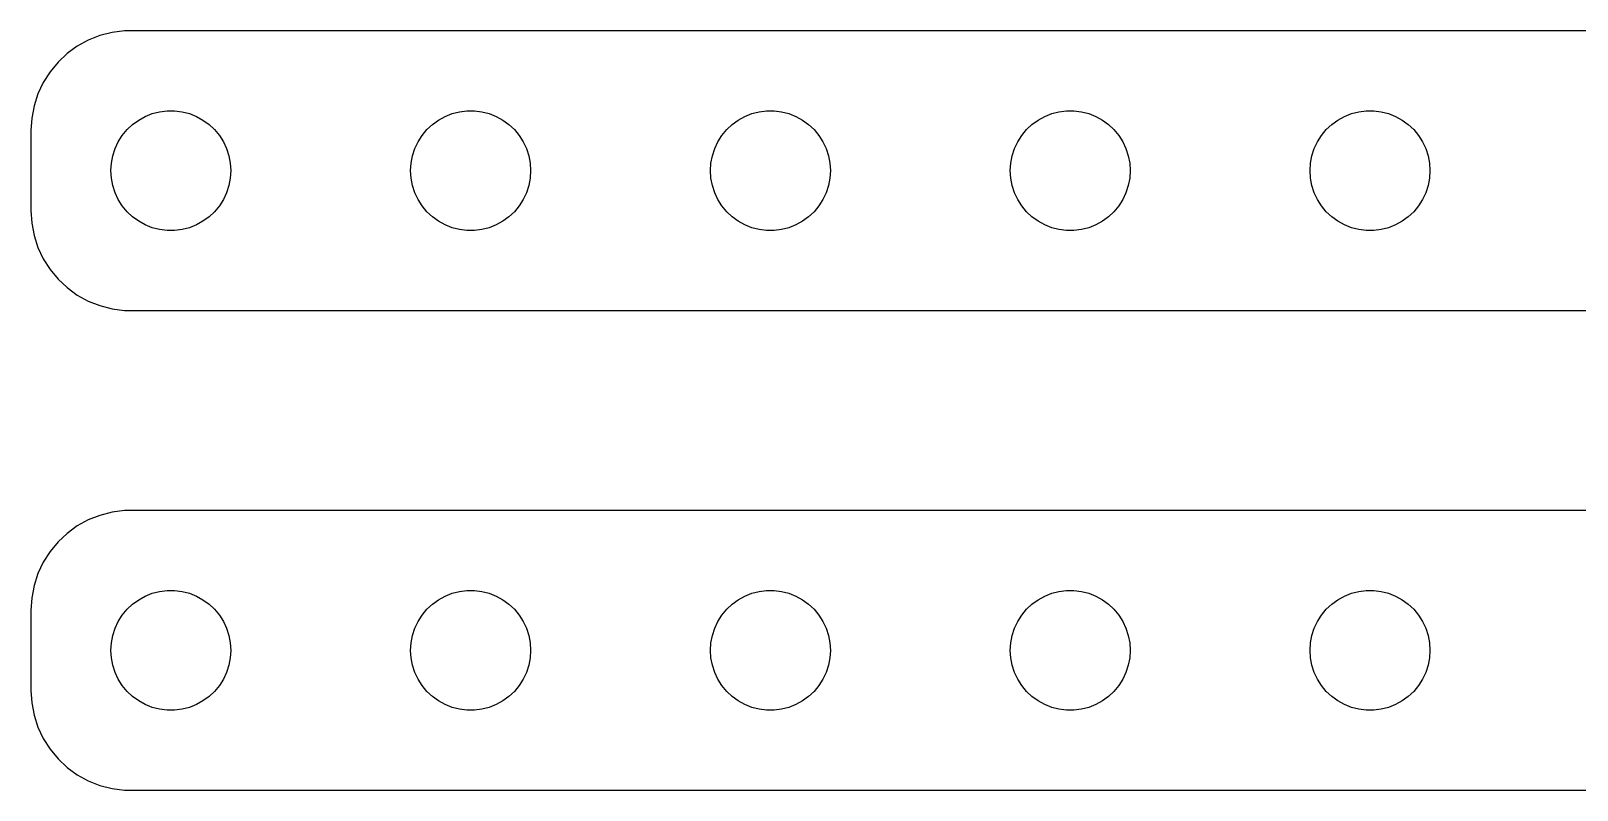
# Model space of a CAD drawing. Header units: metres. Extents: x -82 to 82, y 113 to 223.
# Drawn here: x -82 to -4.6, y 113 to 151 of the extents above; entities that cross this region are included whole.
import ezdxf

# ---------------------------------------------------------------- set-up
doc = ezdxf.new("R2010")
doc.units = ezdxf.units.M

msp = doc.modelspace()

# ---------------------------------------------------------------- linework, layer by layer
for p, q in [((-77.9369, 150.911), (-78.5451, 150.755)), ((-77.3139, 150.99), (-77.9369, 150.911)), ((77.3139, 150.99), (-77.3139, 150.99)), ((-79.6791, 150.222), (-80.1871, 149.853)), ((-79.1289, 150.524), (-79.6791, 150.222)), ((-78.5451, 150.755), (-79.1289, 150.524)), ((-80.6448, 149.423), (-81.0451, 148.939)), ((-80.1871, 149.853), (-80.6448, 149.423)), ((-81.0451, 148.939), (-81.3815, 148.409)), ((-81.6489, 147.841), (-81.8429, 147.243)), ((-81.3815, 148.409), (-81.6489, 147.841)), ((-81.8429, 147.243), (-81.9606, 146.627)), ((-75.5621, 146.947), (-75.1884, 146.994)), ((-75.1884, 146.994), (-74.8116, 146.994)), ((-74.8116, 146.994), (-74.4379, 146.947)), ((-60.5621, 146.947), (-60.1884, 146.994)), ((-60.1884, 146.994), (-59.8116, 146.994)), ((-59.8116, 146.994), (-59.4379, 146.947)), ((-45.5621, 146.947), (-45.1884, 146.994)), ((-45.1884, 146.994), (-44.8116, 146.994)), ((-44.8116, 146.994), (-44.4379, 146.947)), ((-30.5621, 146.947), (-30.1884, 146.994)), ((-30.1884, 146.994), (-29.8116, 146.994)), ((-29.8116, 146.994), (-29.4379, 146.947)), ((-15.5621, 146.947), (-15.1884, 146.994)), ((-15.1884, 146.994), (-14.8116, 146.994)), ((-14.8116, 146.994), (-14.4379, 146.947)), ((-81.9606, 146.627), (-82, 146)), ((-77.1869, 146.054), (-76.9123, 146.312)), ((-76.9123, 146.312), (-76.6075, 146.533)), ((-76.6075, 146.533), (-76.2773, 146.714)), ((-76.2773, 146.714), (-75.927, 146.853)), ((-75.927, 146.853), (-75.5621, 146.947)), ((-74.4379, 146.947), (-74.073, 146.853)), ((-74.073, 146.853), (-73.7227, 146.714)), ((-73.7227, 146.714), (-73.3925, 146.533)), ((-73.3925, 146.533), (-73.0877, 146.312)), ((-73.0877, 146.312), (-72.8131, 146.054)), ((-62.1869, 146.054), (-61.9123, 146.312)), ((-61.9123, 146.312), (-61.6075, 146.533)), ((-61.6075, 146.533), (-61.2773, 146.714)), ((-61.2773, 146.714), (-60.927, 146.853)), ((-60.927, 146.853), (-60.5621, 146.947)), ((-59.4379, 146.947), (-59.0729, 146.853)), ((-59.0729, 146.853), (-58.7227, 146.714)), ((-58.7227, 146.714), (-58.3925, 146.533)), ((-58.3925, 146.533), (-58.0877, 146.312)), ((-58.0877, 146.312), (-57.8131, 146.054)), ((-47.1869, 146.054), (-46.9123, 146.312)), ((-46.9123, 146.312), (-46.6075, 146.533)), ((-46.6075, 146.533), (-46.2773, 146.714)), ((-46.2773, 146.714), (-45.927, 146.853)), ((-45.927, 146.853), (-45.5621, 146.947)), ((-44.4379, 146.947), (-44.0729, 146.853)), ((-44.0729, 146.853), (-43.7227, 146.714)), ((-43.7227, 146.714), (-43.3925, 146.533)), ((-43.3925, 146.533), (-43.0877, 146.312)), ((-43.0877, 146.312), (-42.8131, 146.054)), ((-32.1869, 146.054), (-31.9123, 146.312)), ((-31.9123, 146.312), (-31.6075, 146.533)), ((-31.6075, 146.533), (-31.2773, 146.714)), ((-31.2773, 146.714), (-30.927, 146.853)), ((-30.927, 146.853), (-30.5621, 146.947)), ((-29.4379, 146.947), (-29.0729, 146.853)), ((-29.0729, 146.853), (-28.7227, 146.714)), ((-28.7227, 146.714), (-28.3925, 146.533)), ((-28.3925, 146.533), (-28.0877, 146.312)), ((-28.0877, 146.312), (-27.8131, 146.054)), ((-17.1869, 146.054), (-16.9123, 146.312)), ((-16.9123, 146.312), (-16.6075, 146.533)), ((-16.6075, 146.533), (-16.2773, 146.714)), ((-16.2773, 146.714), (-15.927, 146.853)), ((-15.927, 146.853), (-15.5621, 146.947)), ((-14.4379, 146.947), (-14.0729, 146.853)), ((-14.0729, 146.853), (-13.7227, 146.714)), ((-13.7227, 146.714), (-13.3925, 146.533)), ((-13.3925, 146.533), (-13.0877, 146.312)), ((-13.0877, 146.312), (-12.8131, 146.054)), ((-82, 146), (-82, 142)), ((-77.7893, 145.104), (-77.6289, 145.445)), ((-77.6289, 145.445), (-77.427, 145.763)), ((-77.427, 145.763), (-77.1869, 146.054)), ((-72.8131, 146.054), (-72.573, 145.763)), ((-72.573, 145.763), (-72.3711, 145.445)), ((-72.3711, 145.445), (-72.2107, 145.104)), ((-62.7893, 145.104), (-62.6289, 145.445)), ((-62.6289, 145.445), (-62.427, 145.763)), ((-62.427, 145.763), (-62.1869, 146.054)), ((-57.8131, 146.054), (-57.5729, 145.763)), ((-57.5729, 145.763), (-57.3711, 145.445)), ((-57.3711, 145.445), (-57.2107, 145.104)), ((-47.7893, 145.104), (-47.6289, 145.445)), ((-47.6289, 145.445), (-47.427, 145.763)), ((-47.427, 145.763), (-47.1869, 146.054)), ((-42.8131, 146.054), (-42.5729, 145.763)), ((-42.5729, 145.763), (-42.3711, 145.445)), ((-42.3711, 145.445), (-42.2107, 145.104)), ((-32.7893, 145.104), (-32.6289, 145.445)), ((-32.6289, 145.445), (-32.427, 145.763)), ((-32.427, 145.763), (-32.1869, 146.054)), ((-27.8131, 146.054), (-27.5729, 145.763)), ((-27.5729, 145.763), (-27.3711, 145.445)), ((-27.3711, 145.445), (-27.2107, 145.104)), ((-17.7893, 145.104), (-17.6289, 145.445)), ((-17.6289, 145.445), (-17.427, 145.763)), ((-17.427, 145.763), (-17.1869, 146.054)), ((-12.8131, 146.054), (-12.5729, 145.763)), ((-12.5729, 145.763), (-12.3711, 145.445)), ((-12.3711, 145.445), (-12.2107, 145.104)), ((-77.9763, 144.376), (-77.9057, 144.746)), ((-77.9057, 144.746), (-77.7893, 145.104)), ((-72.2107, 145.104), (-72.0943, 144.746)), ((-72.0943, 144.746), (-72.0237, 144.376)), ((-62.9763, 144.376), (-62.9057, 144.746)), ((-62.9057, 144.746), (-62.7893, 145.104)), ((-57.2107, 145.104), (-57.0942, 144.746)), ((-57.0942, 144.746), (-57.0237, 144.376)), ((-47.9763, 144.376), (-47.9057, 144.746)), ((-47.9057, 144.746), (-47.7893, 145.104)), ((-42.2107, 145.104), (-42.0942, 144.746)), ((-42.0942, 144.746), (-42.0237, 144.376)), ((-32.9763, 144.376), (-32.9057, 144.746)), ((-32.9057, 144.746), (-32.7893, 145.104)), ((-27.2107, 145.104), (-27.0942, 144.746)), ((-27.0942, 144.746), (-27.0237, 144.376)), ((-17.9763, 144.376), (-17.9057, 144.746)), ((-17.9057, 144.746), (-17.7893, 145.104)), ((-12.2107, 145.104), (-12.0942, 144.746)), ((-12.0942, 144.746), (-12.0237, 144.376)), ((-78, 144), (-77.9763, 144.376)), ((-77.9763, 143.624), (-78, 144)), ((-72.0237, 144.376), (-72, 144)), ((-72, 144), (-72.0237, 143.624)), ((-63, 144), (-62.9763, 144.376)), ((-62.9763, 143.624), (-63, 144)), ((-57.0237, 144.376), (-57, 144)), ((-57, 144), (-57.0237, 143.624)), ((-48, 144), (-47.9763, 144.376)), ((-47.9763, 143.624), (-48, 144)), ((-42.0237, 144.376), (-42, 144)), ((-42, 144), (-42.0237, 143.624)), ((-33, 144), (-32.9763, 144.376)), ((-32.9763, 143.624), (-33, 144)), ((-27.0237, 144.376), (-27, 144)), ((-27, 144), (-27.0237, 143.624)), ((-18, 144), (-17.9763, 144.376)), ((-17.9763, 143.624), (-18, 144)), ((-12.0237, 144.376), (-12, 144)), ((-12, 144), (-12.0237, 143.624)), ((-77.9057, 143.254), (-77.9763, 143.624)), ((-77.7893, 142.896), (-77.9057, 143.254)), ((-72.0943, 143.254), (-72.2107, 142.896)), ((-72.0237, 143.624), (-72.0943, 143.254)), ((-62.9057, 143.254), (-62.9763, 143.624)), ((-62.7893, 142.896), (-62.9057, 143.254)), ((-57.0942, 143.254), (-57.2107, 142.896)), ((-57.0237, 143.624), (-57.0942, 143.254)), ((-47.9057, 143.254), (-47.9763, 143.624)), ((-47.7893, 142.896), (-47.9057, 143.254)), ((-42.0942, 143.254), (-42.2107, 142.896)), ((-42.0237, 143.624), (-42.0942, 143.254)), ((-32.9057, 143.254), (-32.9763, 143.624)), ((-32.7893, 142.896), (-32.9057, 143.254)), ((-27.0942, 143.254), (-27.2107, 142.896)), ((-27.0237, 143.624), (-27.0942, 143.254)), ((-17.9057, 143.254), (-17.9763, 143.624)), ((-17.7893, 142.896), (-17.9057, 143.254)), ((-12.0942, 143.254), (-12.2107, 142.896)), ((-12.0237, 143.624), (-12.0942, 143.254)), ((-77.6289, 142.555), (-77.7893, 142.896)), ((-77.427, 142.237), (-77.6289, 142.555)), ((-72.3711, 142.555), (-72.573, 142.237)), ((-72.2107, 142.896), (-72.3711, 142.555)), ((-62.6289, 142.555), (-62.7893, 142.896)), ((-62.427, 142.237), (-62.6289, 142.555)), ((-57.3711, 142.555), (-57.5729, 142.237)), ((-57.2107, 142.896), (-57.3711, 142.555)), ((-47.6289, 142.555), (-47.7893, 142.896)), ((-47.427, 142.237), (-47.6289, 142.555)), ((-42.3711, 142.555), (-42.5729, 142.237)), ((-42.2107, 142.896), (-42.3711, 142.555)), ((-32.6289, 142.555), (-32.7893, 142.896)), ((-32.427, 142.237), (-32.6289, 142.555)), ((-27.3711, 142.555), (-27.5729, 142.237)), ((-27.2107, 142.896), (-27.3711, 142.555)), ((-17.6289, 142.555), (-17.7893, 142.896)), ((-17.427, 142.237), (-17.6289, 142.555)), ((-12.3711, 142.555), (-12.5729, 142.237)), ((-12.2107, 142.896), (-12.3711, 142.555)), ((-82, 142), (-81.9606, 141.373)), ((-77.1869, 141.946), (-77.427, 142.237)), ((-76.9123, 141.688), (-77.1869, 141.946)), ((-76.6075, 141.467), (-76.9123, 141.688)), ((-73.0877, 141.688), (-73.3925, 141.467)), ((-72.8131, 141.946), (-73.0877, 141.688)), ((-72.573, 142.237), (-72.8131, 141.946)), ((-62.1869, 141.946), (-62.427, 142.237)), ((-61.9123, 141.688), (-62.1869, 141.946)), ((-61.6075, 141.467), (-61.9123, 141.688)), ((-58.0877, 141.688), (-58.3925, 141.467)), ((-57.8131, 141.946), (-58.0877, 141.688)), ((-57.5729, 142.237), (-57.8131, 141.946)), ((-47.1869, 141.946), (-47.427, 142.237)), ((-46.9123, 141.688), (-47.1869, 141.946)), ((-46.6075, 141.467), (-46.9123, 141.688)), ((-43.0877, 141.688), (-43.3925, 141.467)), ((-42.8131, 141.946), (-43.0877, 141.688)), ((-42.5729, 142.237), (-42.8131, 141.946)), ((-32.1869, 141.946), (-32.427, 142.237)), ((-31.9123, 141.688), (-32.1869, 141.946)), ((-31.6075, 141.467), (-31.9123, 141.688)), ((-28.0877, 141.688), (-28.3925, 141.467)), ((-27.8131, 141.946), (-28.0877, 141.688)), ((-27.5729, 142.237), (-27.8131, 141.946)), ((-17.1869, 141.946), (-17.427, 142.237)), ((-16.9123, 141.688), (-17.1869, 141.946)), ((-16.6075, 141.467), (-16.9123, 141.688)), ((-13.0877, 141.688), (-13.3925, 141.467)), ((-12.8131, 141.946), (-13.0877, 141.688)), ((-12.5729, 142.237), (-12.8131, 141.946)), ((-81.9606, 141.373), (-81.8429, 140.757)), ((-76.2773, 141.286), (-76.6075, 141.467)), ((-75.927, 141.147), (-76.2773, 141.286)), ((-75.5621, 141.053), (-75.927, 141.147)), ((-75.1884, 141.006), (-75.5621, 141.053)), ((-74.8116, 141.006), (-75.1884, 141.006)), ((-74.4379, 141.053), (-74.8116, 141.006)), ((-74.073, 141.147), (-74.4379, 141.053)), ((-73.7227, 141.286), (-74.073, 141.147)), ((-73.3925, 141.467), (-73.7227, 141.286)), ((-61.2773, 141.286), (-61.6075, 141.467)), ((-60.927, 141.147), (-61.2773, 141.286)), ((-60.5621, 141.053), (-60.927, 141.147)), ((-60.1884, 141.006), (-60.5621, 141.053)), ((-59.8116, 141.006), (-60.1884, 141.006)), ((-59.4379, 141.053), (-59.8116, 141.006)), ((-59.0729, 141.147), (-59.4379, 141.053)), ((-58.7227, 141.286), (-59.0729, 141.147)), ((-58.3925, 141.467), (-58.7227, 141.286)), ((-46.2773, 141.286), (-46.6075, 141.467)), ((-45.927, 141.147), (-46.2773, 141.286)), ((-45.5621, 141.053), (-45.927, 141.147)), ((-45.1884, 141.006), (-45.5621, 141.053)), ((-44.8116, 141.006), (-45.1884, 141.006)), ((-44.4379, 141.053), (-44.8116, 141.006)), ((-44.0729, 141.147), (-44.4379, 141.053)), ((-43.7227, 141.286), (-44.0729, 141.147)), ((-43.3925, 141.467), (-43.7227, 141.286)), ((-31.2773, 141.286), (-31.6075, 141.467)), ((-30.927, 141.147), (-31.2773, 141.286)), ((-30.5621, 141.053), (-30.927, 141.147)), ((-30.1884, 141.006), (-30.5621, 141.053)), ((-29.8116, 141.006), (-30.1884, 141.006)), ((-29.4379, 141.053), (-29.8116, 141.006)), ((-29.0729, 141.147), (-29.4379, 141.053)), ((-28.7227, 141.286), (-29.0729, 141.147)), ((-28.3925, 141.467), (-28.7227, 141.286)), ((-16.2773, 141.286), (-16.6075, 141.467)), ((-15.927, 141.147), (-16.2773, 141.286)), ((-15.5621, 141.053), (-15.927, 141.147)), ((-15.1884, 141.006), (-15.5621, 141.053)), ((-14.8116, 141.006), (-15.1884, 141.006)), ((-14.4379, 141.053), (-14.8116, 141.006)), ((-14.0729, 141.147), (-14.4379, 141.053)), ((-13.7227, 141.286), (-14.0729, 141.147)), ((-13.3925, 141.467), (-13.7227, 141.286)), ((-81.8429, 140.757), (-81.6489, 140.159)), ((-81.6489, 140.159), (-81.3815, 139.591)), ((-81.3815, 139.591), (-81.0451, 139.061)), ((-81.0451, 139.061), (-80.6448, 138.577)), ((-80.6448, 138.577), (-80.1871, 138.147)), ((-80.1871, 138.147), (-79.6791, 137.778)), ((-79.6791, 137.778), (-79.1289, 137.476)), ((-79.1289, 137.476), (-78.5451, 137.245)), ((-78.5451, 137.245), (-77.9369, 137.089)), ((-77.9369, 137.089), (-77.3139, 137.01)), ((-77.3139, 137.01), (77.3139, 137.01)), ((-77.9369, 126.911), (-78.5451, 126.755)), ((-77.3139, 126.99), (-77.9369, 126.911)), ((77.3139, 126.99), (-77.3139, 126.99)), ((-79.6791, 126.222), (-80.1871, 125.853)), ((-79.1289, 126.524), (-79.6791, 126.222)), ((-78.5451, 126.755), (-79.1289, 126.524)), ((-80.6448, 125.423), (-81.0451, 124.939)), ((-80.1871, 125.853), (-80.6448, 125.423)), ((-81.0451, 124.939), (-81.3815, 124.409)), ((-81.6489, 123.841), (-81.8429, 123.243)), ((-81.3815, 124.409), (-81.6489, 123.841)), ((-81.8429, 123.243), (-81.9606, 122.627)), ((-81.9606, 122.627), (-82, 122)), ((-77.1869, 122.054), (-76.9123, 122.312)), ((-76.9123, 122.312), (-76.6075, 122.533)), ((-76.6075, 122.533), (-76.2773, 122.714)), ((-76.2773, 122.714), (-75.927, 122.853)), ((-75.927, 122.853), (-75.5621, 122.947)), ((-75.5621, 122.947), (-75.1884, 122.994)), ((-75.1884, 122.994), (-74.8116, 122.994)), ((-74.8116, 122.994), (-74.4379, 122.947)), ((-74.4379, 122.947), (-74.073, 122.853)), ((-74.073, 122.853), (-73.7227, 122.714)), ((-73.7227, 122.714), (-73.3925, 122.533)), ((-73.3925, 122.533), (-73.0877, 122.312)), ((-73.0877, 122.312), (-72.8131, 122.054)), ((-62.1869, 122.054), (-61.9123, 122.312)), ((-61.9123, 122.312), (-61.6075, 122.533)), ((-61.6075, 122.533), (-61.2773, 122.714)), ((-61.2773, 122.714), (-60.927, 122.853)), ((-60.927, 122.853), (-60.5621, 122.947)), ((-60.5621, 122.947), (-60.1884, 122.994)), ((-60.1884, 122.994), (-59.8116, 122.994)), ((-59.8116, 122.994), (-59.4379, 122.947)), ((-59.4379, 122.947), (-59.0729, 122.853)), ((-59.0729, 122.853), (-58.7227, 122.714)), ((-58.7227, 122.714), (-58.3925, 122.533)), ((-58.3925, 122.533), (-58.0877, 122.312)), ((-58.0877, 122.312), (-57.8131, 122.054)), ((-47.1869, 122.054), (-46.9123, 122.312)), ((-46.9123, 122.312), (-46.6075, 122.533)), ((-46.6075, 122.533), (-46.2773, 122.714)), ((-46.2773, 122.714), (-45.927, 122.853)), ((-45.927, 122.853), (-45.5621, 122.947)), ((-45.5621, 122.947), (-45.1884, 122.994)), ((-45.1884, 122.994), (-44.8116, 122.994)), ((-44.8116, 122.994), (-44.4379, 122.947)), ((-44.4379, 122.947), (-44.0729, 122.853)), ((-44.0729, 122.853), (-43.7227, 122.714)), ((-43.7227, 122.714), (-43.3925, 122.533)), ((-43.3925, 122.533), (-43.0877, 122.312)), ((-43.0877, 122.312), (-42.8131, 122.054)), ((-32.1869, 122.054), (-31.9123, 122.312)), ((-31.9123, 122.312), (-31.6075, 122.533)), ((-31.6075, 122.533), (-31.2773, 122.714)), ((-31.2773, 122.714), (-30.927, 122.853)), ((-30.927, 122.853), (-30.5621, 122.947)), ((-30.5621, 122.947), (-30.1884, 122.994)), ((-30.1884, 122.994), (-29.8116, 122.994)), ((-29.8116, 122.994), (-29.4379, 122.947)), ((-29.4379, 122.947), (-29.0729, 122.853)), ((-29.0729, 122.853), (-28.7227, 122.714)), ((-28.7227, 122.714), (-28.3925, 122.533)), ((-28.3925, 122.533), (-28.0877, 122.312)), ((-28.0877, 122.312), (-27.8131, 122.054)), ((-17.1869, 122.054), (-16.9123, 122.312)), ((-16.9123, 122.312), (-16.6075, 122.533)), ((-16.6075, 122.533), (-16.2773, 122.714)), ((-16.2773, 122.714), (-15.927, 122.853)), ((-15.927, 122.853), (-15.5621, 122.947)), ((-15.5621, 122.947), (-15.1884, 122.994)), ((-15.1884, 122.994), (-14.8116, 122.994)), ((-14.8116, 122.994), (-14.4379, 122.947)), ((-14.4379, 122.947), (-14.0729, 122.853)), ((-14.0729, 122.853), (-13.7227, 122.714)), ((-13.7227, 122.714), (-13.3925, 122.533)), ((-13.3925, 122.533), (-13.0877, 122.312)), ((-13.0877, 122.312), (-12.8131, 122.054)), ((-82, 122), (-82, 118)), ((-77.6289, 121.445), (-77.427, 121.763)), ((-77.427, 121.763), (-77.1869, 122.054)), ((-72.8131, 122.054), (-72.573, 121.763)), ((-72.573, 121.763), (-72.3711, 121.445)), ((-62.6289, 121.445), (-62.427, 121.763)), ((-62.427, 121.763), (-62.1869, 122.054)), ((-57.8131, 122.054), (-57.5729, 121.763)), ((-57.5729, 121.763), (-57.3711, 121.445)), ((-47.6289, 121.445), (-47.427, 121.763)), ((-47.427, 121.763), (-47.1869, 122.054)), ((-42.8131, 122.054), (-42.5729, 121.763)), ((-42.5729, 121.763), (-42.3711, 121.445)), ((-32.6289, 121.445), (-32.427, 121.763)), ((-32.427, 121.763), (-32.1869, 122.054)), ((-27.8131, 122.054), (-27.5729, 121.763)), ((-27.5729, 121.763), (-27.3711, 121.445)), ((-17.6289, 121.445), (-17.427, 121.763)), ((-17.427, 121.763), (-17.1869, 122.054)), ((-12.8131, 122.054), (-12.5729, 121.763)), ((-12.5729, 121.763), (-12.3711, 121.445)), ((-77.9763, 120.376), (-77.9057, 120.746)), ((-77.9057, 120.746), (-77.7893, 121.104)), ((-77.7893, 121.104), (-77.6289, 121.445)), ((-72.3711, 121.445), (-72.2107, 121.104)), ((-72.2107, 121.104), (-72.0943, 120.746)), ((-72.0943, 120.746), (-72.0237, 120.376)), ((-62.9763, 120.376), (-62.9057, 120.746)), ((-62.9057, 120.746), (-62.7893, 121.104)), ((-62.7893, 121.104), (-62.6289, 121.445)), ((-57.3711, 121.445), (-57.2107, 121.104)), ((-57.2107, 121.104), (-57.0942, 120.746)), ((-57.0942, 120.746), (-57.0237, 120.376)), ((-47.9763, 120.376), (-47.9057, 120.746)), ((-47.9057, 120.746), (-47.7893, 121.104)), ((-47.7893, 121.104), (-47.6289, 121.445)), ((-42.3711, 121.445), (-42.2107, 121.104)), ((-42.2107, 121.104), (-42.0942, 120.746)), ((-42.0942, 120.746), (-42.0237, 120.376)), ((-32.9763, 120.376), (-32.9057, 120.746)), ((-32.9057, 120.746), (-32.7893, 121.104)), ((-32.7893, 121.104), (-32.6289, 121.445)), ((-27.3711, 121.445), (-27.2107, 121.104)), ((-27.2107, 121.104), (-27.0942, 120.746)), ((-27.0942, 120.746), (-27.0237, 120.376)), ((-17.9763, 120.376), (-17.9057, 120.746)), ((-17.9057, 120.746), (-17.7893, 121.104)), ((-17.7893, 121.104), (-17.6289, 121.445)), ((-12.3711, 121.445), (-12.2107, 121.104)), ((-12.2107, 121.104), (-12.0942, 120.746)), ((-12.0942, 120.746), (-12.0237, 120.376)), ((-78, 120), (-77.9763, 120.376)), ((-77.9763, 119.624), (-78, 120)), ((-72.0237, 120.376), (-72, 120)), ((-72, 120), (-72.0237, 119.624)), ((-63, 120), (-62.9763, 120.376)), ((-62.9763, 119.624), (-63, 120)), ((-57.0237, 120.376), (-57, 120)), ((-57, 120), (-57.0237, 119.624)), ((-48, 120), (-47.9763, 120.376)), ((-47.9763, 119.624), (-48, 120)), ((-42.0237, 120.376), (-42, 120)), ((-42, 120), (-42.0237, 119.624)), ((-33, 120), (-32.9763, 120.376)), ((-32.9763, 119.624), (-33, 120)), ((-27.0237, 120.376), (-27, 120)), ((-27, 120), (-27.0237, 119.624)), ((-18, 120), (-17.9763, 120.376)), ((-17.9763, 119.624), (-18, 120)), ((-12.0237, 120.376), (-12, 120)), ((-12, 120), (-12.0237, 119.624)), ((-77.9057, 119.254), (-77.9763, 119.624)), ((-77.7893, 118.896), (-77.9057, 119.254)), ((-72.0943, 119.254), (-72.2107, 118.896)), ((-72.0237, 119.624), (-72.0943, 119.254)), ((-62.9057, 119.254), (-62.9763, 119.624)), ((-62.7893, 118.896), (-62.9057, 119.254)), ((-57.0942, 119.254), (-57.2107, 118.896)), ((-57.0237, 119.624), (-57.0942, 119.254)), ((-47.9057, 119.254), (-47.9763, 119.624)), ((-47.7893, 118.896), (-47.9057, 119.254)), ((-42.0942, 119.254), (-42.2107, 118.896)), ((-42.0237, 119.624), (-42.0942, 119.254)), ((-32.9057, 119.254), (-32.9763, 119.624)), ((-32.7893, 118.896), (-32.9057, 119.254)), ((-27.0942, 119.254), (-27.2107, 118.896)), ((-27.0237, 119.624), (-27.0942, 119.254)), ((-17.9057, 119.254), (-17.9763, 119.624)), ((-17.7893, 118.896), (-17.9057, 119.254)), ((-12.0942, 119.254), (-12.2107, 118.896)), ((-12.0237, 119.624), (-12.0942, 119.254)), ((-77.6289, 118.555), (-77.7893, 118.896)), ((-77.427, 118.237), (-77.6289, 118.555)), ((-72.3711, 118.555), (-72.573, 118.237)), ((-72.2107, 118.896), (-72.3711, 118.555)), ((-62.6289, 118.555), (-62.7893, 118.896)), ((-62.427, 118.237), (-62.6289, 118.555)), ((-57.3711, 118.555), (-57.5729, 118.237)), ((-57.2107, 118.896), (-57.3711, 118.555)), ((-47.6289, 118.555), (-47.7893, 118.896)), ((-47.427, 118.237), (-47.6289, 118.555)), ((-42.3711, 118.555), (-42.5729, 118.237)), ((-42.2107, 118.896), (-42.3711, 118.555)), ((-32.6289, 118.555), (-32.7893, 118.896)), ((-32.427, 118.237), (-32.6289, 118.555)), ((-27.3711, 118.555), (-27.5729, 118.237)), ((-27.2107, 118.896), (-27.3711, 118.555)), ((-17.6289, 118.555), (-17.7893, 118.896)), ((-17.427, 118.237), (-17.6289, 118.555)), ((-12.3711, 118.555), (-12.5729, 118.237)), ((-12.2107, 118.896), (-12.3711, 118.555)), ((-82, 118), (-81.9606, 117.373)), ((-77.1869, 117.946), (-77.427, 118.237)), ((-76.9123, 117.688), (-77.1869, 117.946)), ((-76.6075, 117.467), (-76.9123, 117.688)), ((-73.0877, 117.688), (-73.3925, 117.467)), ((-72.8131, 117.946), (-73.0877, 117.688)), ((-72.573, 118.237), (-72.8131, 117.946)), ((-62.1869, 117.946), (-62.427, 118.237)), ((-61.9123, 117.688), (-62.1869, 117.946)), ((-61.6075, 117.467), (-61.9123, 117.688)), ((-58.0877, 117.688), (-58.3925, 117.467)), ((-57.8131, 117.946), (-58.0877, 117.688)), ((-57.5729, 118.237), (-57.8131, 117.946)), ((-47.1869, 117.946), (-47.427, 118.237)), ((-46.9123, 117.688), (-47.1869, 117.946)), ((-46.6075, 117.467), (-46.9123, 117.688)), ((-43.0877, 117.688), (-43.3925, 117.467)), ((-42.8131, 117.946), (-43.0877, 117.688)), ((-42.5729, 118.237), (-42.8131, 117.946)), ((-32.1869, 117.946), (-32.427, 118.237)), ((-31.9123, 117.688), (-32.1869, 117.946)), ((-31.6075, 117.467), (-31.9123, 117.688)), ((-28.0877, 117.688), (-28.3925, 117.467)), ((-27.8131, 117.946), (-28.0877, 117.688)), ((-27.5729, 118.237), (-27.8131, 117.946)), ((-17.1869, 117.946), (-17.427, 118.237)), ((-16.9123, 117.688), (-17.1869, 117.946)), ((-16.6075, 117.467), (-16.9123, 117.688)), ((-13.0877, 117.688), (-13.3925, 117.467)), ((-12.8131, 117.946), (-13.0877, 117.688)), ((-12.5729, 118.237), (-12.8131, 117.946)), ((-81.9606, 117.373), (-81.8429, 116.757)), ((-76.2773, 117.286), (-76.6075, 117.467)), ((-75.927, 117.147), (-76.2773, 117.286)), ((-75.5621, 117.053), (-75.927, 117.147)), ((-75.1884, 117.006), (-75.5621, 117.053)), ((-74.8116, 117.006), (-75.1884, 117.006)), ((-74.4379, 117.053), (-74.8116, 117.006)), ((-74.073, 117.147), (-74.4379, 117.053)), ((-73.7227, 117.286), (-74.073, 117.147)), ((-73.3925, 117.467), (-73.7227, 117.286)), ((-61.2773, 117.286), (-61.6075, 117.467)), ((-60.927, 117.147), (-61.2773, 117.286)), ((-60.5621, 117.053), (-60.927, 117.147)), ((-60.1884, 117.006), (-60.5621, 117.053)), ((-59.8116, 117.006), (-60.1884, 117.006)), ((-59.4379, 117.053), (-59.8116, 117.006)), ((-59.0729, 117.147), (-59.4379, 117.053)), ((-58.7227, 117.286), (-59.0729, 117.147)), ((-58.3925, 117.467), (-58.7227, 117.286)), ((-46.2773, 117.286), (-46.6075, 117.467)), ((-45.927, 117.147), (-46.2773, 117.286)), ((-45.5621, 117.053), (-45.927, 117.147)), ((-45.1884, 117.006), (-45.5621, 117.053)), ((-44.8116, 117.006), (-45.1884, 117.006)), ((-44.4379, 117.053), (-44.8116, 117.006)), ((-44.0729, 117.147), (-44.4379, 117.053)), ((-43.7227, 117.286), (-44.0729, 117.147)), ((-43.3925, 117.467), (-43.7227, 117.286)), ((-31.2773, 117.286), (-31.6075, 117.467)), ((-30.927, 117.147), (-31.2773, 117.286)), ((-30.5621, 117.053), (-30.927, 117.147)), ((-30.1884, 117.006), (-30.5621, 117.053)), ((-29.8116, 117.006), (-30.1884, 117.006)), ((-29.4379, 117.053), (-29.8116, 117.006)), ((-29.0729, 117.147), (-29.4379, 117.053)), ((-28.7227, 117.286), (-29.0729, 117.147)), ((-28.3925, 117.467), (-28.7227, 117.286)), ((-16.2773, 117.286), (-16.6075, 117.467)), ((-15.927, 117.147), (-16.2773, 117.286)), ((-15.5621, 117.053), (-15.927, 117.147)), ((-15.1884, 117.006), (-15.5621, 117.053)), ((-14.8116, 117.006), (-15.1884, 117.006)), ((-14.4379, 117.053), (-14.8116, 117.006)), ((-14.0729, 117.147), (-14.4379, 117.053)), ((-13.7227, 117.286), (-14.0729, 117.147)), ((-13.3925, 117.467), (-13.7227, 117.286)), ((-81.8429, 116.757), (-81.6489, 116.159)), ((-81.6489, 116.159), (-81.3815, 115.591)), ((-81.3815, 115.591), (-81.0451, 115.061)), ((-81.0451, 115.061), (-80.6448, 114.577)), ((-80.6448, 114.577), (-80.1871, 114.147)), ((-80.1871, 114.147), (-79.6791, 113.778)), ((-79.6791, 113.778), (-79.1289, 113.476)), ((-79.1289, 113.476), (-78.5451, 113.245)), ((-78.5451, 113.245), (-77.9369, 113.089)), ((-77.9369, 113.089), (-77.3139, 113.01)), ((-77.3139, 113.01), (77.3139, 113.01))]:
    msp.add_line(p, q)

doc.saveas('drawing.dxf')
